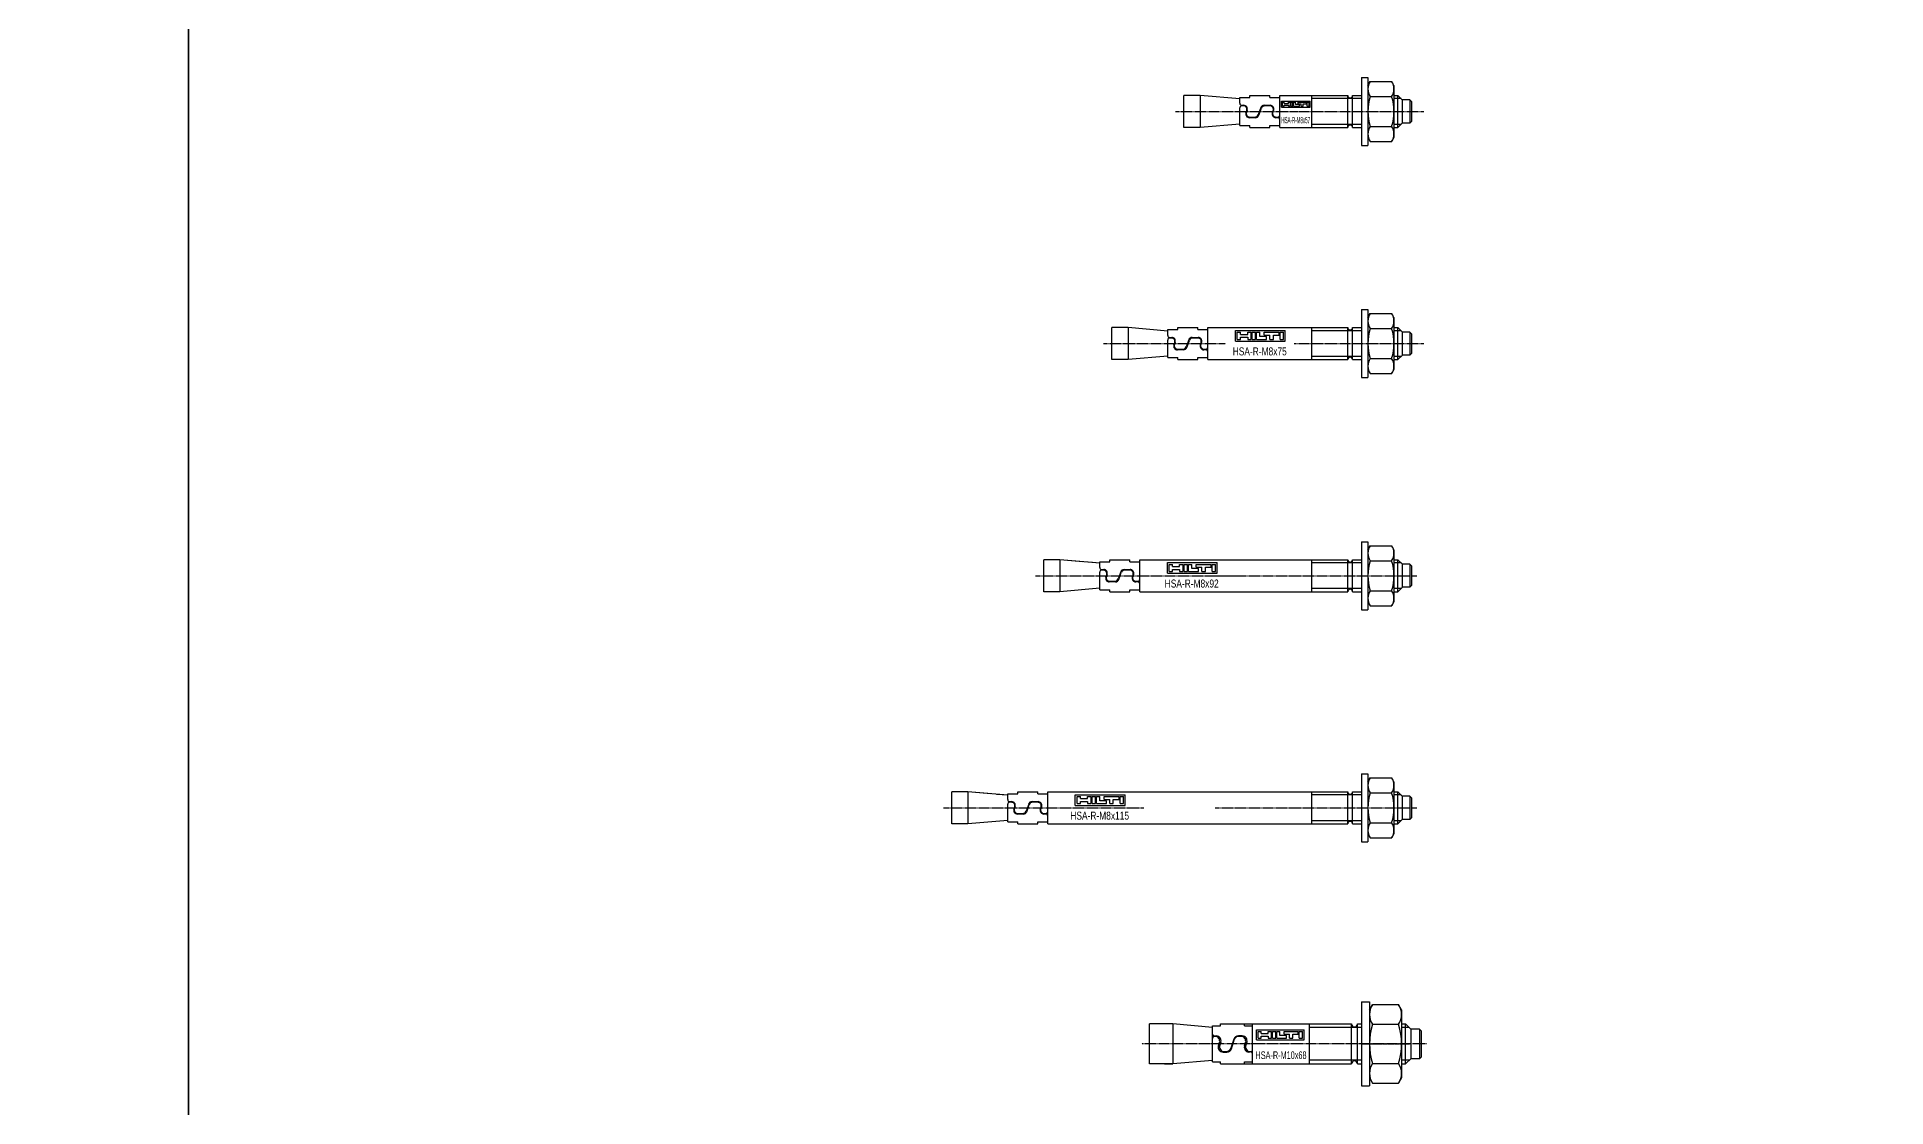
# Model space of a CAD drawing. Header units: millimetres. Extents: x 296 to 4896, y 152 to 3333.
# Drawn here: x 757.9 to 1220.1, y 1479.2 to 1746.6 of the extents above; entities that cross this region are included whole.
import ezdxf
from ezdxf.enums import TextEntityAlignment as Align

# ---------------------------------------------------------------- set-up
doc = ezdxf.new("R2010")
doc.units = ezdxf.units.MM
doc.linetypes.add('CENTERLI', pattern=[1, 0.75, -0.0625, 0.125, -0.0625])
doc.linetypes.add('DASHED', pattern=[0.25, 0.15625, -0.09375])
for name, color, linetype in [('1', 1, 'DASHED'), ('2', 3, 'Continuous'), ('3', 4, 'Continuous'), ('951', 1, 'Continuous')]:
    doc.layers.add(name, color=color, linetype=linetype)
doc.styles.get("Standard").update_dxf_attribs({"font": 'arial.ttf'})

# ---------------------------------------------------------------- blocks, each defined once
blk = doc.blocks.new('HSA-R-M8x57')
at = {"layer": '1'}
for p, q in [((-59.04, 0), (-28.54, 0)), ((-29.37, 0), (2.98, 0))]:
    blk.add_line(p, q, dxfattribs=at)
at = {"layer": '2'}
for p, q in [((-12.55, 8.5), (-10.95, 8.5)), ((-12.55, 8.5), (-12.55, -8.5)), ((-10.95, 8.5), (-10.95, -8.5)), ((-10.95, 6.5), (-10.37, 7.51)), ((-10.37, 7.51), (-5.03, 7.51)), ((-4.45, 6.5), (-5.03, 7.51)), ((-4.45, 6.5), (-4.45, -6.5)), ((-52.93, 4), (-57, 4)), ((-57, -4), (-57, 4)), ((-52.93, 4), (-52.93, -4)), ((-43, 3.13), (-52.93, 4)), ((-43, 3.5), (-40.5, 3.5)), ((-43, 2.05), (-43, 3.5)), ((-43, -3.5), (-43, 0.9)), ((-42.5, 1.55), (-42, 1.55)), ((-42.1, 1.4), (-42.5, 1.4)), ((-41.5, 1.17), (-41.5, 1.4)), ((-41.45, -0.34), (-41.25, 0.19)), ((-41.15, 0.34), (-41.35, -0.19)), ((-40.5, 3.5), (-40.5, 4)), ((-40.5, 4), (-35.5, 4)), ((-40.5, 4), (-35.5, 4)), ((-37.76, 0.96), (-38.4, -0.81)), ((-38.24, -0.96), (-37.6, 0.81)), ((-36.92, 1.55), (-35.4, 1.55)), ((-35.5, 1.4), (-36.75, 1.4)), ((-35.5, 3.5), (-35.5, 4)), ((-35.5, 3.5), (-33, 3.5)), ((-34.85, -0.34), (-34.65, 0.19)), ((-34.55, 0.34), (-34.75, -0.19)), ((-33, -4), (-33, 4)), ((-33, 4), (-16, 4)), ((-25, -4), (-25, 4)), ((-16, -4), (-16, 4)), ((-14.8, 4), (-12.55, 4)), ((-14.8, -4), (-14.8, 4)), ((-10.37, 3.75), (-5.03, 3.75)), ((-4.45, 4), (-3.45, 4)), ((-3.45, 4), (-2.3, 2.85)), ((-3.45, -4), (-3.45, 4)), ((-0.5, 2.9), (-2.3, 2.9)), ((-2.3, -2.85), (-2.3, 2.85)), ((-0.5, 2.9), (-0.5, -2.9)), ((-0.5, 2.9), (0, 2.4)), ((0, -2.4), (0, 2.4)), ((-52.93, -4), (-57, -4)), ((-43, -3.13), (-52.93, -4)), ((-43, -3.5), (-40.5, -3.5)), ((-39.08, -1.55), (-40.6, -1.55)), ((-40.5, -1.4), (-39.25, -1.4)), ((-40.5, -4), (-40.5, -3.5)), ((-40.5, -4), (-35.5, -4)), ((-40.5, -4), (-35.5, -4)), ((-35.5, -3.5), (-33, -3.5)), ((-35.5, -4), (-35.5, -3.5)), ((-33.5, -1.55), (-34, -1.55)), ((-33.9, -1.4), (-33.5, -1.4)), ((-33, -4), (-16, -4)), ((-14.8, -4), (-12.55, -4)), ((-10.37, -3.75), (-5.03, -3.75)), ((-4.45, -4), (-3.45, -4)), ((-3.45, -4), (-2.3, -2.85)), ((-0.5, -2.9), (-2.3, -2.9)), ((0, -2.4), (-0.5, -2.9)), ((-12.55, -8.5), (-10.95, -8.5)), ((-10.95, -6.5), (-10.37, -7.51)), ((-10.37, -7.51), (-5.03, -7.51)), ((-4.45, -6.5), (-5.03, -7.51))]:
    blk.add_line(p, q, dxfattribs=at)
for centre, radius, start, end in [((-7.63, 5.63), 3.32, 145.5615, 214.4385), ((-7.77, 5.63), 3.32, 325.5615, 34.4385), ((-42.5, 2.05), 0.5, 180, 270), ((-42.5, 0.9), 0.5, 90, 180), ((-42.1, 0.5), 0.9, 340, 90), ((-42, 0.65), 0.9, 340, 90), ((-36.92, 0.65), 0.9, 90, 160), ((-36.75, 0.5), 0.9, 90, 160), ((-35.5, 0.5), 0.9, 340, 90), ((-35.4, 0.65), 0.9, 340, 90), ((-15.4, 4), 0.6, 180, 0), ((1.45, 0), 12.4, 162.383, 197.617), ((-16.85, 0), 12.4, 342.383, 17.617), ((-40.6, -0.65), 0.9, 160, 270), ((-40.5, -0.5), 0.9, 160, 270), ((-39.25, -0.5), 0.9, 270, 340), ((-39.08, -0.65), 0.9, 270, 340), ((-34, -0.65), 0.9, 160, 270), ((-33.9, -0.5), 0.9, 160, 270), ((-33.5, -0.9), 0.5, 270, 0), ((-33.5, -2.05), 0.5, 0, 90), ((-15.4, -4), 0.6, 0, 180), ((-7.63, -5.63), 3.32, 145.5615, 214.4385), ((-7.77, -5.63), 3.32, 325.5615, 34.4385)]:
    blk.add_arc(centre, radius, start, end, dxfattribs=at)
at = {"layer": '3', "color": 1}
for p, q in [((-32.6, 1.04), (-32.6, 2.58)), ((-32.6, 2.58), (-25.42, 2.58)), ((-32.6, 1.04), (-25.42, 1.04)), ((-32.35, 1.29), (-32.35, 2.32)), ((-32.35, 2.32), (-31.86, 2.32)), ((-32.35, 1.29), (-31.86, 1.29)), ((-31.86, 2.02), (-31.86, 2.32)), ((-31.86, 2.02), (-30.83, 2.02)), ((-31.86, 1.29), (-31.86, 1.6)), ((-31.86, 1.6), (-30.83, 1.6)), ((-30.83, 2.32), (-30.35, 2.32)), ((-30.83, 2.02), (-30.83, 2.32)), ((-30.83, 1.6), (-30.83, 1.29)), ((-30.83, 1.29), (-30.35, 1.29)), ((-30.35, 1.29), (-30.35, 2.32)), ((-30.19, 2.32), (-29.71, 2.32)), ((-30.19, 1.29), (-30.19, 2.32)), ((-30.19, 1.29), (-29.71, 1.29)), ((-29.71, 1.29), (-29.71, 2.32)), ((-29.56, 2.32), (-29.07, 2.32)), ((-29.56, 1.29), (-29.56, 2.32)), ((-29.56, 1.29), (-28.1, 1.29)), ((-29.07, 1.72), (-29.07, 2.32)), ((-28.1, 1.72), (-29.07, 1.72)), ((-28.44, 2.32), (-26.31, 2.32)), ((-28.44, 1.9), (-28.44, 2.32)), ((-28.44, 1.9), (-27.62, 1.9)), ((-28.1, 1.29), (-28.1, 1.72)), ((-27.62, 1.29), (-27.62, 1.9)), ((-27.62, 1.29), (-27.13, 1.29)), ((-27.13, 1.29), (-27.13, 1.9)), ((-27.13, 1.9), (-26.31, 1.9)), ((-26.31, 1.9), (-26.31, 2.32)), ((-26.16, 2.32), (-25.68, 2.32)), ((-26.16, 1.29), (-26.16, 2.32)), ((-26.16, 1.29), (-25.68, 1.29)), ((-25.68, 1.29), (-25.68, 2.32)), ((-25.42, 1.04), (-25.42, 2.58))]:
    blk.add_line(p, q, dxfattribs=at)
at = {"layer": '951'}
for p, q in [((-12.55, 3.23), (-25, 3.23)), ((-2.68, 3.23), (-4.45, 3.23)), ((-12.55, -3.23), (-25, -3.23)), ((-2.68, -3.23), (-4.45, -3.23))]:
    blk.add_line(p, q, dxfattribs=at)
at = {"layer": '3', "width": 0.4}
blk.add_text('HSA-R-M8x57', height=1.6, dxfattribs=at).set_placement((-29.01, -2.95), align=Align.CENTER)
blk = doc.blocks.new('HSA-R-M8x75')
at = {"layer": '1'}
for p, q in [((-77.04, 0), (-46.54, 0)), ((-29.37, 0), (2.98, 0))]:
    blk.add_line(p, q, dxfattribs=at)
at = {"layer": '2'}
for p, q in [((-12.55, 8.5), (-12.55, -8.5)), ((-12.55, 8.5), (-10.95, 8.5)), ((-10.95, 8.5), (-10.95, -8.5)), ((-10.95, 6.5), (-10.37, 7.51)), ((-10.37, 7.51), (-5.03, 7.51)), ((-4.45, 6.5), (-5.03, 7.51)), ((-4.45, 6.5), (-4.45, -6.5)), ((-75, -4), (-75, 4)), ((-70.93, 4), (-75, 4)), ((-61, 3.13), (-70.93, 4)), ((-70.93, 4), (-70.93, -4)), ((-61, 2.05), (-61, 3.5)), ((-61, 3.5), (-58.5, 3.5)), ((-61, -3.5), (-61, 0.9)), ((-60.5, 1.55), (-60, 1.55)), ((-60.1, 1.4), (-60.5, 1.4)), ((-59.5, 1.17), (-59.5, 1.4)), ((-59.45, -0.34), (-59.25, 0.19)), ((-59.15, 0.34), (-59.35, -0.19)), ((-58.5, 4), (-53.5, 4)), ((-58.5, 3.5), (-58.5, 4)), ((-55.76, 0.96), (-56.4, -0.81)), ((-56.24, -0.96), (-55.6, 0.81)), ((-54.92, 1.55), (-53.4, 1.55)), ((-53.5, 1.4), (-54.75, 1.4)), ((-53.5, 3.5), (-53.5, 4)), ((-53.5, 3.5), (-51, 3.5)), ((-52.85, -0.34), (-52.65, 0.19)), ((-52.55, 0.34), (-52.75, -0.19)), ((-51, -4), (-51, 4)), ((-51, 4), (-16, 4)), ((-25, -4), (-25, 4)), ((-16, -4), (-16, 4)), ((-14.8, -4), (-14.8, 4)), ((-14.8, 4), (-12.55, 4)), ((-10.37, 3.75), (-5.03, 3.75)), ((-4.45, 4), (-3.45, 4)), ((-3.45, -4), (-3.45, 4)), ((-3.45, 4), (-2.3, 2.85)), ((-0.5, 2.9), (-2.3, 2.9)), ((-2.3, -2.85), (-2.3, 2.85)), ((-0.5, 2.9), (0, 2.4)), ((-0.5, 2.9), (-0.5, -2.9)), ((0, -2.4), (0, 2.4)), ((-70.93, -4), (-75, -4)), ((-61, -3.13), (-70.93, -4)), ((-61, -3.5), (-58.5, -3.5)), ((-57.08, -1.55), (-58.6, -1.55)), ((-58.5, -1.4), (-57.25, -1.4)), ((-58.5, -4), (-58.5, -3.5)), ((-58.5, -4), (-53.5, -4)), ((-53.5, -4), (-53.5, -3.5)), ((-53.5, -3.5), (-51, -3.5)), ((-51.5, -1.55), (-52, -1.55)), ((-51.9, -1.4), (-51.5, -1.4)), ((-51, -4), (-16, -4)), ((-14.8, -4), (-12.55, -4)), ((-10.37, -3.75), (-5.03, -3.75)), ((-4.45, -4), (-3.45, -4)), ((-3.45, -4), (-2.3, -2.85)), ((-0.5, -2.9), (-2.3, -2.9)), ((0, -2.4), (-0.5, -2.9)), ((-12.55, -8.5), (-10.95, -8.5)), ((-10.95, -6.5), (-10.37, -7.51)), ((-10.37, -7.51), (-5.03, -7.51)), ((-4.45, -6.5), (-5.03, -7.51))]:
    blk.add_line(p, q, dxfattribs=at)
for centre, radius, start, end in [((-7.63, 5.63), 3.32, 145.5615, 214.4385), ((-7.77, 5.63), 3.32, 325.5615, 34.4385), ((-60.5, 2.05), 0.5, 180, 270), ((-60.5, 0.9), 0.5, 90, 180), ((-60.1, 0.5), 0.9, 340, 90), ((-60, 0.65), 0.9, 340, 90), ((-54.92, 0.65), 0.9, 90, 160), ((-54.75, 0.5), 0.9, 90, 160), ((-53.5, 0.5), 0.9, 340, 90), ((-53.4, 0.65), 0.9, 340, 90), ((-15.4, 4), 0.6, 180, 0), ((1.45, 0), 12.4, 162.383, 197.617), ((-16.85, 0), 12.4, 342.383, 17.617), ((-58.6, -0.65), 0.9, 160, 270), ((-58.5, -0.5), 0.9, 160, 270), ((-57.25, -0.5), 0.9, 270, 340), ((-57.08, -0.65), 0.9, 270, 340), ((-52, -0.65), 0.9, 160, 270), ((-51.9, -0.5), 0.9, 160, 270), ((-51.5, -0.9), 0.5, 270, 0), ((-51.5, -2.05), 0.5, 0, 90), ((-15.4, -4), 0.6, 0, 180), ((-7.63, -5.63), 3.32, 145.5615, 214.4385), ((-7.77, -5.63), 3.32, 325.5615, 34.4385)]:
    blk.add_arc(centre, radius, start, end, dxfattribs=at)
at = {"layer": '3', "color": 1}
for p, q in [((-44.1, 3.28), (-31.63, 3.28)), ((-44.1, 0.6), (-44.1, 3.28)), ((-44.1, 0.6), (-31.63, 0.6)), ((-43.65, 2.84), (-42.81, 2.84)), ((-43.65, 1.05), (-43.65, 2.84)), ((-43.65, 1.05), (-42.81, 1.05)), ((-42.81, 2.31), (-42.81, 2.84)), ((-42.81, 2.31), (-41.02, 2.31)), ((-42.81, 1.57), (-41.02, 1.57)), ((-42.81, 1.05), (-42.81, 1.57)), ((-41.02, 2.31), (-41.02, 2.84)), ((-41.02, 2.84), (-40.18, 2.84)), ((-41.02, 1.57), (-41.02, 1.05)), ((-41.02, 1.05), (-40.18, 1.05)), ((-40.18, 1.05), (-40.18, 2.84)), ((-39.92, 1.05), (-39.92, 2.84)), ((-39.92, 2.84), (-39.08, 2.84)), ((-39.92, 1.05), (-39.08, 1.05)), ((-39.08, 1.05), (-39.08, 2.84)), ((-38.81, 1.05), (-38.81, 2.84)), ((-38.81, 2.84), (-37.97, 2.84)), ((-38.81, 1.05), (-36.29, 1.05)), ((-37.97, 1.78), (-37.97, 2.84)), ((-36.29, 1.78), (-37.97, 1.78)), ((-36.87, 2.1), (-36.87, 2.84)), ((-36.87, 2.84), (-33.18, 2.84)), ((-36.87, 2.1), (-35.45, 2.1)), ((-36.29, 1.05), (-36.29, 1.78)), ((-35.45, 1.05), (-35.45, 2.1)), ((-35.45, 1.05), (-34.6, 1.05)), ((-34.6, 2.1), (-33.18, 2.1)), ((-34.6, 1.05), (-34.6, 2.1)), ((-33.18, 2.1), (-33.18, 2.84)), ((-32.92, 1.05), (-32.92, 2.84)), ((-32.92, 2.84), (-32.08, 2.84)), ((-32.92, 1.05), (-32.08, 1.05)), ((-32.08, 1.05), (-32.08, 2.84)), ((-31.63, 0.6), (-31.63, 3.28))]:
    blk.add_line(p, q, dxfattribs=at)
at = {"layer": '951'}
for p, q in [((-12.55, 3.23), (-25, 3.23)), ((-2.68, 3.23), (-4.45, 3.23)), ((-12.55, -3.23), (-25, -3.23)), ((-2.68, -3.23), (-4.45, -3.23))]:
    blk.add_line(p, q, dxfattribs=at)
at = {"layer": '3', "width": 0.75}
blk.add_text('HSA-R-M8x75', height=2, dxfattribs=at).set_placement((-38.01, -2.95), align=Align.CENTER)
blk = doc.blocks.new('HSA-R-M8x92')
at = {"layer": '1'}
for p, q in [((-94.04, 0), (-44, 0)), ((-49.13, 0), (1.33, 0))]:
    blk.add_line(p, q, dxfattribs=at)
at = {"layer": '2'}
for p, q in [((-12.55, 8.5), (-12.55, -8.5)), ((-12.55, 8.5), (-10.95, 8.5)), ((-10.95, 8.5), (-10.95, -8.5)), ((-10.95, 6.5), (-10.37, 7.51)), ((-10.37, 7.51), (-5.03, 7.51)), ((-4.45, 6.5), (-5.03, 7.51)), ((-4.45, 6.5), (-4.45, -6.5)), ((-92, -4), (-92, 4)), ((-87.93, 4), (-92, 4)), ((-87.93, 4), (-87.93, -4)), ((-82.22, 3.5), (-87.93, 4)), ((-78, 3.13), (-87.93, 4)), ((-78, 3.13), (-80.76, 3.37)), ((-78, 3.5), (-75.5, 3.5)), ((-78, 2.05), (-78, 3.5)), ((-78, -3.5), (-78, 0.9)), ((-77.5, 1.55), (-77, 1.55)), ((-77.1, 1.4), (-77.5, 1.4)), ((-76.5, 1.17), (-76.5, 1.4)), ((-76.45, -0.34), (-76.25, 0.19)), ((-76.15, 0.34), (-76.35, -0.19)), ((-75.5, 4), (-70.5, 4)), ((-75.5, 3.5), (-75.5, 4)), ((-75.5, 4), (-70.5, 4)), ((-72.76, 0.96), (-73.4, -0.81)), ((-73.24, -0.96), (-72.6, 0.81)), ((-71.92, 1.55), (-70.4, 1.55)), ((-70.5, 1.4), (-71.75, 1.4)), ((-70.5, 3.5), (-70.5, 4)), ((-70.5, 3.5), (-68, 3.5)), ((-69.85, -0.34), (-69.65, 0.19)), ((-69.55, 0.34), (-69.75, -0.19)), ((-68, -4), (-68, 4)), ((-68, 4), (-16, 4)), ((-25, -4), (-25, 4)), ((-16, -4), (-16, 4)), ((-14.8, -4), (-14.8, 4)), ((-14.8, 4), (-12.55, 4)), ((-10.37, 3.75), (-5.03, 3.75)), ((-4.45, 4), (-3.45, 4)), ((-3.45, -4), (-3.45, 4)), ((-3.45, 4), (-2.3, 2.85)), ((-0.5, 2.9), (-2.3, 2.9)), ((-2.3, -2.85), (-2.3, 2.85)), ((-0.5, 2.9), (0, 2.4)), ((-0.5, 2.9), (-0.5, -2.9)), ((0, -2.4), (0, 2.4)), ((-87.93, -4), (-92, -4)), ((-78, -3.13), (-87.93, -4)), ((-78, -3.5), (-75.5, -3.5)), ((-74.08, -1.55), (-75.6, -1.55)), ((-75.5, -1.4), (-74.25, -1.4)), ((-75.5, -4), (-75.5, -3.5)), ((-75.5, -4), (-70.5, -4)), ((-75.5, -4), (-70.5, -4)), ((-70.5, -3.5), (-68, -3.5)), ((-70.5, -4), (-70.5, -3.5)), ((-68.5, -1.55), (-69, -1.55)), ((-68.9, -1.4), (-68.5, -1.4)), ((-68, -4), (-16, -4)), ((-14.8, -4), (-12.55, -4)), ((-10.37, -3.75), (-5.03, -3.75)), ((-4.45, -4), (-3.45, -4)), ((-3.45, -4), (-2.3, -2.85)), ((-0.5, -2.9), (-2.3, -2.9)), ((0, -2.4), (-0.5, -2.9)), ((-12.55, -8.5), (-10.95, -8.5)), ((-10.95, -6.5), (-10.37, -7.51)), ((-10.37, -7.51), (-5.03, -7.51)), ((-4.45, -6.5), (-5.03, -7.51))]:
    blk.add_line(p, q, dxfattribs=at)
for centre, radius, start, end in [((-7.63, 5.63), 3.32, 145.5615, 214.4385), ((-7.77, 5.63), 3.32, 325.5615, 34.4385), ((-77.5, 2.05), 0.5, 180, 270), ((-77.5, 0.9), 0.5, 90, 180), ((-77.1, 0.5), 0.9, 340, 90), ((-77, 0.65), 0.9, 340, 90), ((-71.92, 0.65), 0.9, 90, 160), ((-71.75, 0.5), 0.9, 90, 160), ((-70.5, 0.5), 0.9, 340, 90), ((-70.4, 0.65), 0.9, 340, 90), ((-15.4, 4), 0.6, 180, 0), ((1.45, 0), 12.4, 162.383, 197.617), ((-16.85, 0), 12.4, 342.383, 17.617), ((-75.6, -0.65), 0.9, 160, 270), ((-75.5, -0.5), 0.9, 160, 270), ((-74.25, -0.5), 0.9, 270, 340), ((-74.08, -0.65), 0.9, 270, 340), ((-69, -0.65), 0.9, 160, 270), ((-68.9, -0.5), 0.9, 160, 270), ((-68.5, -0.9), 0.5, 270, 0), ((-68.5, -2.05), 0.5, 0, 90), ((-15.4, -4), 0.6, 0, 180), ((-7.63, -5.63), 3.32, 145.5615, 214.4385), ((-7.77, -5.63), 3.32, 325.5615, 34.4385)]:
    blk.add_arc(centre, radius, start, end, dxfattribs=at)
at = {"layer": '3', "color": 1}
for p, q in [((-61.1, 0.6), (-61.1, 3.28)), ((-61.1, 3.28), (-48.63, 3.28)), ((-61.1, 0.6), (-48.63, 0.6)), ((-60.65, 1.05), (-60.65, 2.84)), ((-60.65, 2.84), (-59.81, 2.84)), ((-60.65, 1.05), (-59.81, 1.05)), ((-59.81, 2.31), (-59.81, 2.84)), ((-59.81, 2.31), (-58.02, 2.31)), ((-59.81, 1.05), (-59.81, 1.57)), ((-59.81, 1.57), (-58.02, 1.57)), ((-58.02, 2.84), (-57.18, 2.84)), ((-58.02, 2.31), (-58.02, 2.84)), ((-58.02, 1.57), (-58.02, 1.05)), ((-58.02, 1.05), (-57.18, 1.05)), ((-57.18, 1.05), (-57.18, 2.84)), ((-56.92, 2.84), (-56.08, 2.84)), ((-56.92, 1.05), (-56.92, 2.84)), ((-56.92, 1.05), (-56.08, 1.05)), ((-56.08, 1.05), (-56.08, 2.84)), ((-55.81, 2.84), (-54.97, 2.84)), ((-55.81, 1.05), (-55.81, 2.84)), ((-55.81, 1.05), (-53.29, 1.05)), ((-54.97, 1.78), (-54.97, 2.84)), ((-53.29, 1.78), (-54.97, 1.78)), ((-53.87, 2.84), (-50.18, 2.84)), ((-53.87, 2.1), (-53.87, 2.84)), ((-53.87, 2.1), (-52.45, 2.1)), ((-53.29, 1.05), (-53.29, 1.78)), ((-52.45, 1.05), (-52.45, 2.1)), ((-52.45, 1.05), (-51.6, 1.05)), ((-51.6, 1.05), (-51.6, 2.1)), ((-51.6, 2.1), (-50.18, 2.1)), ((-50.18, 2.1), (-50.18, 2.84)), ((-49.92, 2.84), (-49.08, 2.84)), ((-49.92, 1.05), (-49.92, 2.84)), ((-49.92, 1.05), (-49.08, 1.05)), ((-49.08, 1.05), (-49.08, 2.84)), ((-48.63, 0.6), (-48.63, 3.28))]:
    blk.add_line(p, q, dxfattribs=at)
at = {"layer": '951'}
for p, q in [((-12.55, 3.23), (-25, 3.23)), ((-2.68, 3.23), (-4.45, 3.23)), ((-12.55, -3.23), (-25, -3.23)), ((-2.68, -3.23), (-4.45, -3.23))]:
    blk.add_line(p, q, dxfattribs=at)
at = {"layer": '3', "width": 0.75}
blk.add_text('HSA-R-M8x92', height=2, dxfattribs=at).set_placement((-55.01, -2.95), align=Align.CENTER)
blk = doc.blocks.new('HSA-R-M8x115')
at = {"layer": '1'}
for p, q in [((-117.04, 0), (-67, 0)), ((-49.13, 0), (1.33, 0))]:
    blk.add_line(p, q, dxfattribs=at)
at = {"layer": '2'}
for p, q in [((-12.55, 8.5), (-10.95, 8.5)), ((-12.55, 8.5), (-12.55, -8.5)), ((-10.95, 8.5), (-10.95, -8.5)), ((-10.95, 6.5), (-10.37, 7.51)), ((-10.37, 7.51), (-5.03, 7.51)), ((-4.45, 6.5), (-5.03, 7.51)), ((-4.45, 6.5), (-4.45, -6.5)), ((-110.93, 4), (-115, 4)), ((-115, -4), (-115, 4)), ((-101, 3.13), (-110.93, 4)), ((-105.22, 3.5), (-110.93, 4)), ((-110.93, 4), (-110.93, -4)), ((-101, 3.13), (-103.76, 3.37)), ((-101, 2.05), (-101, 3.5)), ((-101, 3.5), (-98.5, 3.5)), ((-101, -3.5), (-101, 0.9)), ((-100.5, 1.55), (-100, 1.55)), ((-100.1, 1.4), (-100.5, 1.4)), ((-99.5, 1.17), (-99.5, 1.4)), ((-99.45, -0.34), (-99.25, 0.19)), ((-99.15, 0.34), (-99.35, -0.19)), ((-98.5, 4), (-93.5, 4)), ((-98.5, 3.5), (-98.5, 4)), ((-98.5, 4), (-93.5, 4)), ((-95.76, 0.96), (-96.4, -0.81)), ((-96.24, -0.96), (-95.6, 0.81)), ((-94.92, 1.55), (-93.4, 1.55)), ((-93.5, 1.4), (-94.75, 1.4)), ((-93.5, 3.5), (-93.5, 4)), ((-93.5, 3.5), (-91, 3.5)), ((-92.85, -0.34), (-92.65, 0.19)), ((-92.55, 0.34), (-92.75, -0.19)), ((-91, -4), (-91, 4)), ((-91, 4), (-16, 4)), ((-25, -4), (-25, 4)), ((-16, -4), (-16, 4)), ((-14.8, 4), (-12.55, 4)), ((-14.8, -4), (-14.8, 4)), ((-10.37, 3.75), (-5.03, 3.75)), ((-4.45, 4), (-3.45, 4)), ((-3.45, 4), (-2.3, 2.85)), ((-3.45, -4), (-3.45, 4)), ((-0.5, 2.9), (-2.3, 2.9)), ((-2.3, -2.85), (-2.3, 2.85)), ((-0.5, 2.9), (-0.5, -2.9)), ((-0.5, 2.9), (0, 2.4)), ((0, -2.4), (0, 2.4)), ((-110.93, -4), (-115, -4)), ((-101, -3.13), (-110.93, -4)), ((-101, -3.5), (-98.5, -3.5)), ((-97.08, -1.55), (-98.6, -1.55)), ((-98.5, -1.4), (-97.25, -1.4)), ((-98.5, -4), (-98.5, -3.5)), ((-98.5, -4), (-93.5, -4)), ((-98.5, -4), (-93.5, -4)), ((-93.5, -4), (-93.5, -3.5)), ((-93.5, -3.5), (-91, -3.5)), ((-91.5, -1.55), (-92, -1.55)), ((-91.9, -1.4), (-91.5, -1.4)), ((-91, -4), (-16, -4)), ((-14.8, -4), (-12.55, -4)), ((-10.37, -3.75), (-5.03, -3.75)), ((-4.45, -4), (-3.45, -4)), ((-3.45, -4), (-2.3, -2.85)), ((-0.5, -2.9), (-2.3, -2.9)), ((0, -2.4), (-0.5, -2.9)), ((-12.55, -8.5), (-10.95, -8.5)), ((-10.95, -6.5), (-10.37, -7.51)), ((-10.37, -7.51), (-5.03, -7.51)), ((-4.45, -6.5), (-5.03, -7.51))]:
    blk.add_line(p, q, dxfattribs=at)
for centre, radius, start, end in [((-7.63, 5.63), 3.32, 145.5615, 214.4385), ((-7.77, 5.63), 3.32, 325.5615, 34.4385), ((-100.5, 2.05), 0.5, 180, 270), ((-100.5, 0.9), 0.5, 90, 180), ((-100.1, 0.5), 0.9, 340, 90), ((-100, 0.65), 0.9, 340, 90), ((-94.92, 0.65), 0.9, 90, 160), ((-94.75, 0.5), 0.9, 90, 160), ((-93.5, 0.5), 0.9, 340, 90), ((-93.4, 0.65), 0.9, 340, 90), ((-15.4, 4), 0.6, 180, 0), ((1.45, 0), 12.4, 162.383, 197.617), ((-16.85, 0), 12.4, 342.383, 17.617), ((-98.6, -0.65), 0.9, 160, 270), ((-98.5, -0.5), 0.9, 160, 270), ((-97.25, -0.5), 0.9, 270, 340), ((-97.08, -0.65), 0.9, 270, 340), ((-92, -0.65), 0.9, 160, 270), ((-91.9, -0.5), 0.9, 160, 270), ((-91.5, -0.9), 0.5, 270, 0), ((-91.5, -2.05), 0.5, 0, 90), ((-15.4, -4), 0.6, 0, 180), ((-7.63, -5.63), 3.32, 145.5615, 214.4385), ((-7.77, -5.63), 3.32, 325.5615, 34.4385)]:
    blk.add_arc(centre, radius, start, end, dxfattribs=at)
at = {"layer": '3', "color": 1}
for p, q in [((-84.1, 3.28), (-71.63, 3.28)), ((-84.1, 0.6), (-84.1, 3.28)), ((-84.1, 0.6), (-71.63, 0.6)), ((-83.65, 2.84), (-82.81, 2.84)), ((-83.65, 1.05), (-83.65, 2.84)), ((-83.65, 1.05), (-82.81, 1.05)), ((-82.81, 2.31), (-82.81, 2.84)), ((-82.81, 2.31), (-81.02, 2.31)), ((-82.81, 1.57), (-81.02, 1.57)), ((-82.81, 1.05), (-82.81, 1.57)), ((-81.02, 2.31), (-81.02, 2.84)), ((-81.02, 2.84), (-80.18, 2.84)), ((-81.02, 1.57), (-81.02, 1.05)), ((-81.02, 1.05), (-80.18, 1.05)), ((-80.18, 1.05), (-80.18, 2.84)), ((-79.92, 1.05), (-79.92, 2.84)), ((-79.92, 2.84), (-79.08, 2.84)), ((-79.92, 1.05), (-79.08, 1.05)), ((-79.08, 1.05), (-79.08, 2.84)), ((-78.81, 1.05), (-78.81, 2.84)), ((-78.81, 2.84), (-77.97, 2.84)), ((-78.81, 1.05), (-76.29, 1.05)), ((-77.97, 1.78), (-77.97, 2.84)), ((-76.29, 1.78), (-77.97, 1.78)), ((-76.87, 2.1), (-76.87, 2.84)), ((-76.87, 2.84), (-73.18, 2.84)), ((-76.87, 2.1), (-75.45, 2.1)), ((-76.29, 1.05), (-76.29, 1.78)), ((-75.45, 1.05), (-75.45, 2.1)), ((-75.45, 1.05), (-74.6, 1.05)), ((-74.6, 2.1), (-73.18, 2.1)), ((-74.6, 1.05), (-74.6, 2.1)), ((-73.18, 2.1), (-73.18, 2.84)), ((-72.92, 1.05), (-72.92, 2.84)), ((-72.92, 2.84), (-72.08, 2.84)), ((-72.92, 1.05), (-72.08, 1.05)), ((-72.08, 1.05), (-72.08, 2.84)), ((-71.63, 0.6), (-71.63, 3.28))]:
    blk.add_line(p, q, dxfattribs=at)
at = {"layer": '951'}
for p, q in [((-12.55, 3.23), (-25, 3.23)), ((-2.68, 3.23), (-4.45, 3.23)), ((-12.55, -3.23), (-25, -3.23)), ((-2.68, -3.23), (-4.45, -3.23))]:
    blk.add_line(p, q, dxfattribs=at)
at = {"layer": '3', "width": 0.75}
blk.add_text('HSA-R-M8x115', height=2, dxfattribs=at).set_placement((-78.01, -2.95), align=Align.CENTER)
blk = doc.blocks.new('HSA-R-M10x68')
at = {"layer": '1'}
for p, q in [((-34.51, 0), (-69.91, 0)), ((1.38, 0), (-35.3, 0))]:
    blk.add_line(p, q, dxfattribs=at)
at = {"layer": '2'}
for p, q in [((-14.98, 10.5), (-12.98, 10.5)), ((-14.98, 10.5), (-14.98, -10.5)), ((-12.98, 10.5), (-12.98, -10.5)), ((-12.98, 8.5), (-12.22, 9.82)), ((-12.22, 9.82), (-5.74, 9.82)), ((-4.98, 8.5), (-5.74, 9.82)), ((-68, -5), (-68, 5)), ((-62.13, 5), (-68, 5)), ((-52.2, 4.13), (-62.13, 5)), ((-62.13, 5), (-62.13, -5)), ((-50.2, 5), (-44.2, 5)), ((-50.2, 4.5), (-50.2, 5)), ((-50.2, 5), (-17.5, 5)), ((-44.2, 4.5), (-44.2, 5)), ((-42.2, -5), (-42.2, 5)), ((-28, -5), (-28, 5)), ((-17.5, -5), (-17.5, 5)), ((-16, -5), (-16, 5)), ((-16, 5), (-14.98, 5)), ((-12.22, 4.91), (-5.74, 4.91)), ((-4.98, 8.5), (-4.98, -8.5)), ((-4.98, 5), (-3.98, 5)), ((-3.98, -5), (-3.98, 5)), ((-3.98, 5), (-2.6, 3.62)), ((-52.2, -4.5), (-52.2, 4.5)), ((-52.2, 2.48), (-52.2, 4.5)), ((-52.2, 4.5), (-50.2, 4.5)), ((-51.63, 1.9), (-51.7, 1.9)), ((-50.74, -0.45), (-50.49, 0.33)), ((-50.7, 1.46), (-50.7, 1.86)), ((-50.16, 0.45), (-50.41, -0.33)), ((-46.89, 1.19), (-47.61, -1.06)), ((-47.51, -1.19), (-46.79, 1.06)), ((-44.8, 2.02), (-45.75, 2.02)), ((-45.13, 1.9), (-45.65, 1.9)), ((-44.24, -0.45), (-43.99, 0.33)), ((-44.2, 4.5), (-42.2, 4.5)), ((-43.66, 0.45), (-43.91, -0.33)), ((-0.5, 3.7), (-2.6, 3.7)), ((-2.6, -3.62), (-2.6, 3.62)), ((-0.5, 3.7), (0, 3.2)), ((-0.5, 3.7), (-0.5, -3.7)), ((0, -3.2), (0, 3.2)), ((-52.2, -4.13), (-62.13, -5)), ((-52.2, -4.5), (-50.2, -4.5)), ((-50.2, -5), (-50.2, -4.5)), ((-49.6, -2.03), (-48.65, -2.03)), ((-49.27, -1.9), (-48.75, -1.9)), ((-44.2, -5), (-44.2, -4.5)), ((-44.2, -4.5), (-42.2, -4.5)), ((-42.77, -1.9), (-42.7, -1.9)), ((-3.98, -5), (-2.6, -3.62)), ((-0.5, -3.7), (-2.6, -3.7)), ((0, -3.2), (-0.5, -3.7)), ((-62.13, -5), (-68, -5)), ((-64.2, -5), (-62.13, -5)), ((-50.2, -5), (-44.2, -5)), ((-50.2, -5), (-17.5, -5)), ((-16, -5), (-14.98, -5)), ((-12.98, -8.5), (-12.22, -9.82)), ((-12.22, -4.91), (-5.74, -4.91)), ((-4.98, -8.5), (-5.74, -9.82)), ((-4.98, -5), (-3.98, -5)), ((-14.98, -10.5), (-12.98, -10.5)), ((-12.22, -9.82), (-5.74, -9.82))]:
    blk.add_line(p, q, dxfattribs=at)
for centre, radius, start, end in [((-8.64, 7.36), 4.34, 145.5615, 214.4385), ((-9.32, 7.36), 4.34, 325.5615, 34.4385), ((-16.75, 5), 0.75, 180, 0), ((3.24, 0), 16.22, 162.383, 197.617), ((-21.2, 0), 16.22, 342.383, 17.617), ((-51.7, 2.48), 0.5, 180, 283.609), ((-51.7, 1.4), 0.5, 90, 180), ((-51.63, 0.7), 1.2, 342, 90), ((-51.3, 0.82), 1.2, 342, 103.609), ((-45.75, 0.82), 1.2, 90, 162.4374), ((-45.65, 0.7), 1.2, 90, 162.4374), ((-45.13, 0.7), 1.2, 342, 90), ((-44.8, 0.82), 1.2, 342, 90), ((-49.6, -0.83), 1.2, 162, 270), ((-49.27, -0.7), 1.2, 162, 270), ((-48.75, -0.7), 1.2, 270, 342.4374), ((-48.65, -0.83), 1.2, 270, 342.4374), ((-43.1, -0.83), 1.2, 162, 283.609), ((-42.77, -0.7), 1.2, 162, 270), ((-42.7, -2.48), 0.5, 0, 103.609), ((-42.7, -1.4), 0.5, 270, 0), ((-16.75, -5), 0.75, 0, 180), ((-8.64, -7.36), 4.34, 145.5615, 214.4385), ((-9.32, -7.36), 4.34, 325.5615, 34.4385)]:
    blk.add_arc(centre, radius, start, end, dxfattribs=at)
at = {"layer": '3', "color": 1}
for p, q in [((-41.27, 3.57), (-29.29, 3.57)), ((-41.27, 1), (-41.27, 3.57)), ((-41.27, 1), (-29.29, 1)), ((-40.84, 3.14), (-40.03, 3.14)), ((-40.84, 1.43), (-40.84, 3.14)), ((-40.84, 1.43), (-40.03, 1.43)), ((-40.03, 2.64), (-40.03, 3.14)), ((-40.03, 2.64), (-38.31, 2.64)), ((-40.03, 1.93), (-38.31, 1.93)), ((-40.03, 1.43), (-40.03, 1.93)), ((-38.31, 2.64), (-38.31, 3.14)), ((-38.31, 3.14), (-37.5, 3.14)), ((-38.31, 1.93), (-38.31, 1.43)), ((-38.31, 1.43), (-37.5, 1.43)), ((-37.5, 1.43), (-37.5, 3.14)), ((-37.25, 1.43), (-37.25, 3.14)), ((-37.25, 3.14), (-36.44, 3.14)), ((-37.25, 1.43), (-36.44, 1.43)), ((-36.44, 1.43), (-36.44, 3.14)), ((-36.19, 1.43), (-36.19, 3.14)), ((-36.19, 3.14), (-35.38, 3.14)), ((-36.19, 1.43), (-33.76, 1.43)), ((-35.38, 2.13), (-35.38, 3.14)), ((-33.76, 2.13), (-35.38, 2.13)), ((-34.32, 2.44), (-34.32, 3.14)), ((-34.32, 3.14), (-30.78, 3.14)), ((-34.32, 2.44), (-32.96, 2.44)), ((-33.76, 1.43), (-33.76, 2.13)), ((-32.96, 1.43), (-32.96, 2.44)), ((-32.96, 1.43), (-32.15, 1.43)), ((-32.15, 2.44), (-30.78, 2.44)), ((-32.15, 1.43), (-32.15, 2.44)), ((-30.78, 2.44), (-30.78, 3.14)), ((-30.53, 1.43), (-30.53, 3.14)), ((-30.53, 3.14), (-29.72, 3.14)), ((-30.53, 1.43), (-29.72, 1.43)), ((-29.72, 1.43), (-29.72, 3.14)), ((-29.29, 1), (-29.29, 3.57))]:
    blk.add_line(p, q, dxfattribs=at)
at = {"layer": '951'}
for p, q in [((-14.98, 4.08), (-28, 4.08)), ((-3.06, 4.08), (-4.98, 4.08)), ((-14.98, -4.08), (-28, -4.08)), ((-3.06, -4.08), (-4.98, -4.08))]:
    blk.add_line(p, q, dxfattribs=at)
at = {"layer": '951', "linetype": 'CENTERLI'}
blk.add_line((-14.98, 0), (-2.98, 0), dxfattribs=at)
at = {"layer": '3', "width": 0.55}
blk.add_text('HSA-R-M10x68', height=1.9, dxfattribs=at).set_placement((-35.11, -3.75), align=Align.CENTER)

msp = doc.modelspace()

# ---------------------------------------------------------------- linework, layer by layer
at = {"color": 18, "true_color": 0x000000}
for points in [[(295.77, 151.55), (795.77, 151.55), (795.77, 2001.55), (295.77, 2001.55)], [(795.77, 151.55), (1295.77, 151.55), (1295.77, 2001.55), (795.77, 2001.55)]]:
    msp.add_lwpolyline(points, close=True, dxfattribs=at)

# ---------------------------------------------------------------- block references
for name, p in [('HSA-R-M8x57', (1101.56, 1727.99)), ('HSA-R-M8x75', (1101.56, 1669.99)), ('HSA-R-M8x92', (1101.56, 1611.99)), ('HSA-R-M8x115', (1101.56, 1553.99)), ('HSA-R-M10x68', (1103.98, 1494.99))]:
    msp.add_blockref(name, p)

doc.saveas('drawing.dxf')
